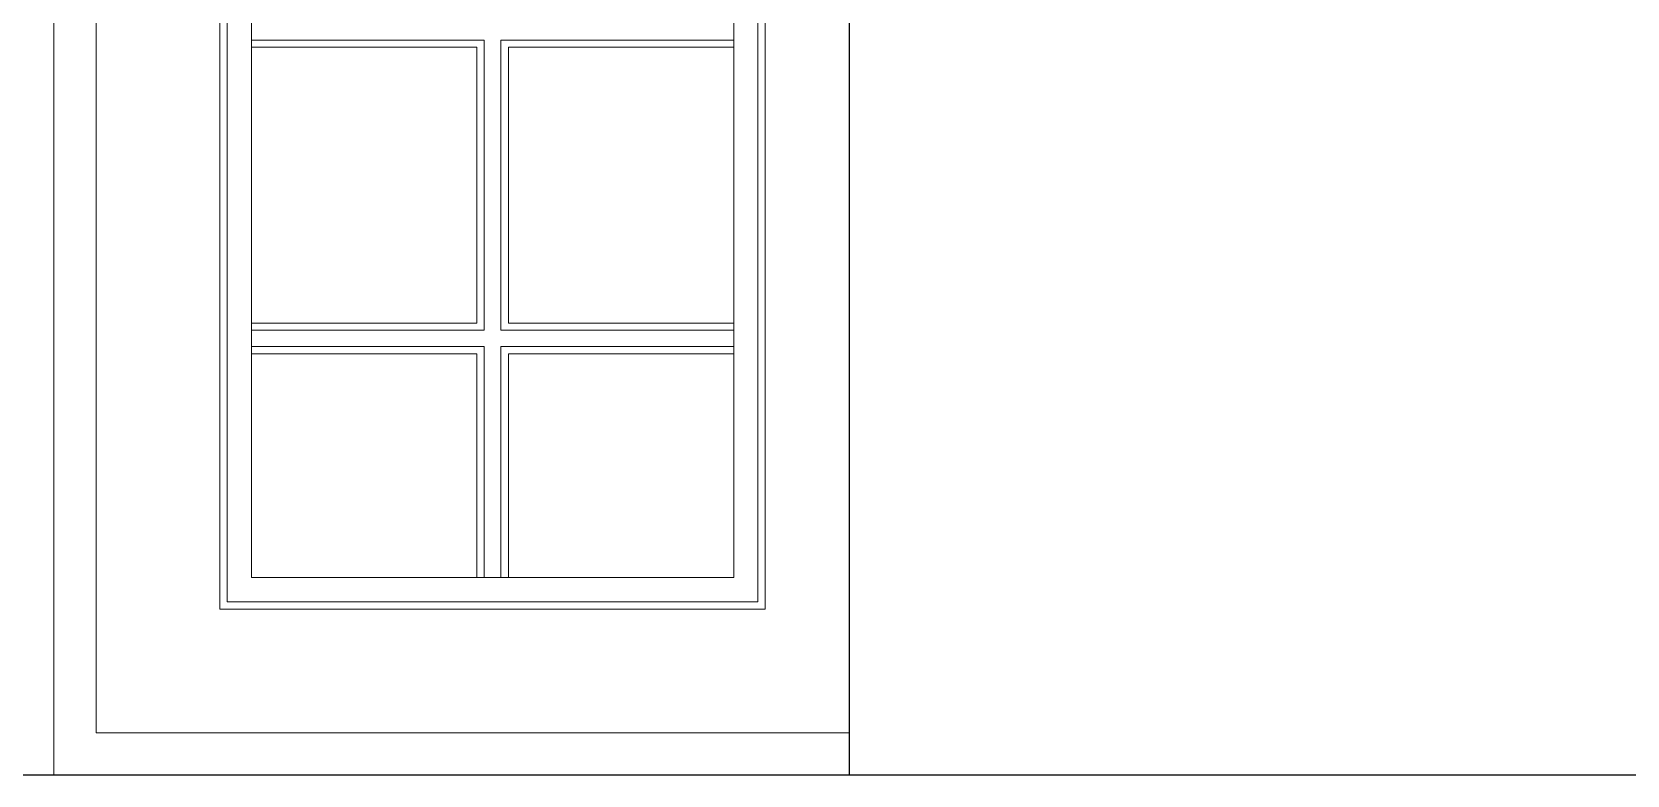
# Model space of a CAD drawing. Header units: inches. Extents: x -10117506 to -5032697, y -6529230 to -3254494.
# Drawn here: x -5045200.4 to -5045145.8, y -3258733.8 to -3258708.4 of the extents above; entities that cross this region are included whole.
import ezdxf

# ---------------------------------------------------------------- set-up
doc = ezdxf.new("R2010")
doc.units = ezdxf.units.IN
doc.header["$LTSCALE"] = 2
doc.header["$MEASUREMENT"] = 0
doc.layers.get('0').update_dxf_attribs({"linetype": 'CONTINUOUS'})
doc.layers.add('window', color=4, linetype='CONTINUOUS', lineweight=13)

msp = doc.modelspace()

# ---------------------------------------------------------------- linework, layer by layer
at = {"ltscale": 0.5}
for p, q in [((-5045172.414, -3258733.799), (-5045172.414, -3258514.799)), ((-5045172.414, -3258733.799), (-5045172.414, -3258626.799)), ((-5044974.077, -3258733.799), (-5045287.579, -3258733.799))]:
    msp.add_line(p, q, dxfattribs=at)
at = {"layer": 'window'}
for p, q in [((-5045199.618, -3258649.985), (-5045199.618, -3258733.799)), ((-5045198.172, -3258651.382), (-5045198.172, -3258732.353)), ((-5045193.942, -3258655.485), (-5045193.942, -3258728.123)), ((-5045175.294, -3258728.123), (-5045175.294, -3258655.485)), ((-5045193.69, -3258727.871), (-5045193.69, -3258655.729)), ((-5045175.546, -3258655.729), (-5045175.546, -3258727.871)), ((-5045192.862, -3258727.043), (-5045192.862, -3258656.533)), ((-5045176.374, -3258727.043), (-5045176.374, -3258656.533)), ((-5045192.862, -3258708.672), (-5045184.906, -3258708.672)), ((-5045192.862, -3258708.917), (-5045185.158, -3258708.917)), ((-5045185.158, -3258708.917), (-5045185.158, -3258718.346)), ((-5045184.906, -3258708.672), (-5045184.906, -3258718.591)), ((-5045184.33, -3258718.591), (-5045184.33, -3258708.672)), ((-5045184.33, -3258708.672), (-5045176.374, -3258708.672)), ((-5045184.078, -3258708.917), (-5045184.078, -3258718.346)), ((-5045184.078, -3258708.917), (-5045176.374, -3258708.917)), ((-5045192.862, -3258718.346), (-5045185.158, -3258718.346)), ((-5045184.906, -3258718.591), (-5045192.862, -3258718.591)), ((-5045176.374, -3258718.591), (-5045184.33, -3258718.591)), ((-5045184.078, -3258718.346), (-5045176.374, -3258718.346)), ((-5045192.862, -3258719.149), (-5045184.906, -3258719.149)), ((-5045184.906, -3258719.149), (-5045184.906, -3258727.043)), ((-5045184.33, -3258727.043), (-5045184.33, -3258719.149)), ((-5045184.33, -3258719.149), (-5045176.374, -3258719.149)), ((-5045192.862, -3258719.394), (-5045185.158, -3258719.394)), ((-5045185.158, -3258719.394), (-5045185.158, -3258727.043)), ((-5045184.078, -3258719.394), (-5045184.078, -3258727.043)), ((-5045184.078, -3258719.394), (-5045176.374, -3258719.394)), ((-5045176.374, -3258727.043), (-5045192.862, -3258727.043)), ((-5045175.546, -3258727.871), (-5045193.69, -3258727.871)), ((-5045175.294, -3258728.123), (-5045193.942, -3258728.123)), ((-5045172.414, -3258732.353), (-5045198.172, -3258732.353)), ((-5045172.414, -3258733.799), (-5045199.618, -3258733.799))]:
    msp.add_line(p, q, dxfattribs=at)

doc.saveas('drawing.dxf')
